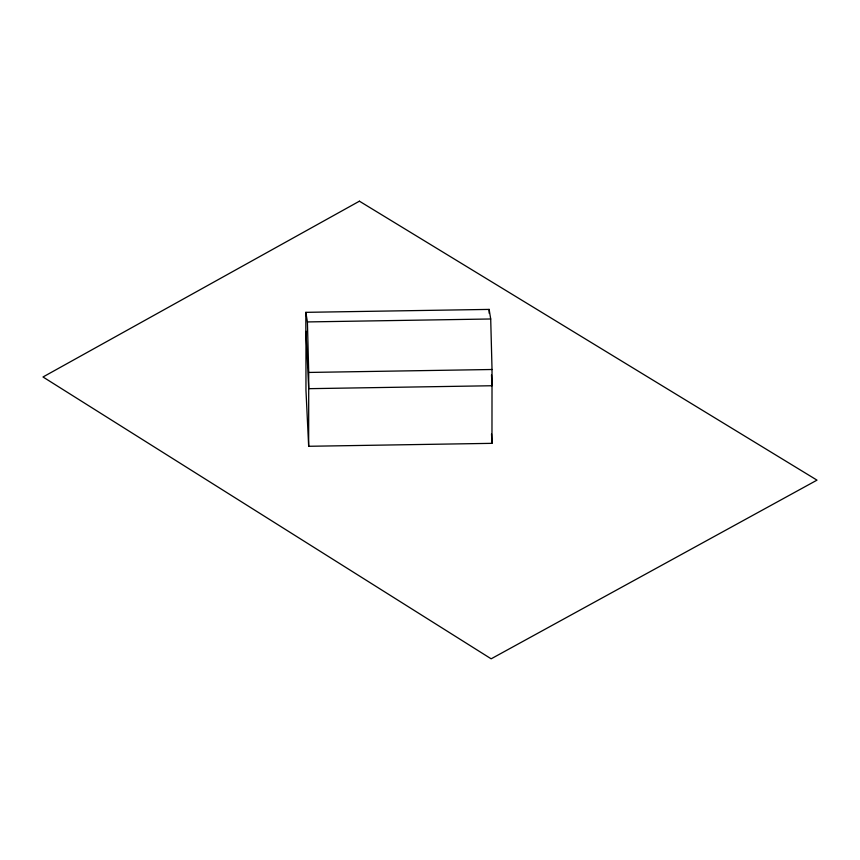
<?xml version="1.0" encoding="UTF-8"?>
<svg xmlns="http://www.w3.org/2000/svg" width="860" height="860" viewBox="0 0 860 860"><rect width="100%" height="100%" fill="white"/><g stroke="black" fill="none" stroke-linecap="round" stroke-linejoin="round"><path stroke-width="1.29" d="M491.501 374.895L492.027 385.742L308.719 388.677L305.837 328.789L305.837 312.341L489.136 309.406L490.705 318.985L492.027 369.499L491.963 443.341L308.665 446.286L305.956 390.107L305.956 331.283M305.837 312.341L307.407 321.93L490.705 318.985M308.665 446.286L308.719 372.444L492.027 369.499M491.512 433.977L491.963 443.341M307.407 321.93L308.719 372.444M489.136 309.406L489.136 313.201M359.415 201.186L43 376.981L491.157 658.814L817 480.138L359.415 201.186"/></g></svg>
